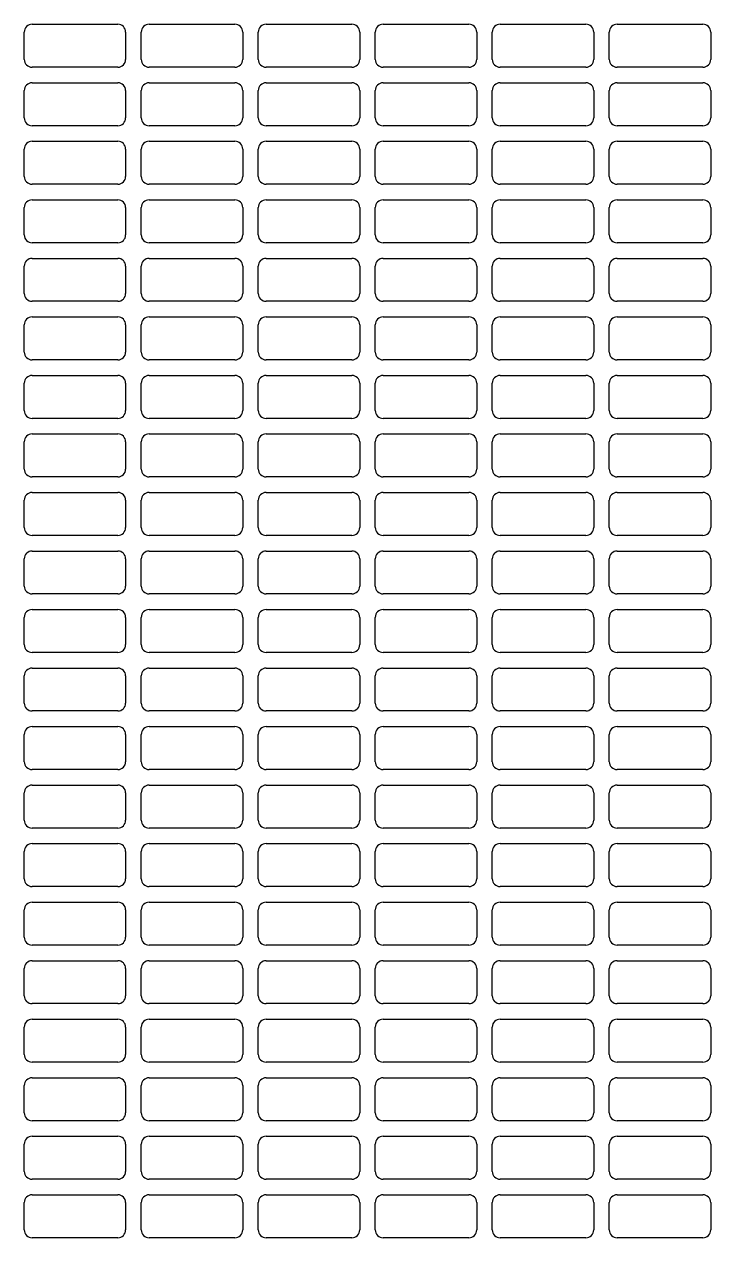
# Model space of a CAD drawing. Header units: millimetres. Extents: x -615 to 971, y 528 to 2003.
# Drawn here: x 575.3 to 751.3, y 1045.4 to 1356.4 of the extents above; entities that cross this region are included whole.
import ezdxf

# ---------------------------------------------------------------- set-up
doc = ezdxf.new("R2010")
doc.units = ezdxf.units.MM

msp = doc.modelspace()

# ---------------------------------------------------------------- linework, layer by layer
at = {"color": 7, "linetype": 'Continuous', "lineweight": 25}
for p, q in [((577.29, 1356.4), (599.29, 1356.4)), ((607.29, 1356.4), (629.29, 1356.4)), ((637.29, 1356.4), (659.29, 1356.4)), ((667.29, 1356.4), (689.29, 1356.4)), ((697.29, 1356.4), (719.29, 1356.4)), ((727.29, 1356.4), (749.29, 1356.4)), ((575.29, 1347.4), (575.29, 1354.4)), ((601.29, 1354.4), (601.29, 1347.4)), ((605.29, 1347.4), (605.29, 1354.4)), ((631.29, 1354.4), (631.29, 1347.4)), ((635.29, 1347.4), (635.29, 1354.4)), ((661.29, 1354.4), (661.29, 1347.4)), ((665.29, 1347.4), (665.29, 1354.4)), ((691.29, 1354.4), (691.29, 1347.4)), ((695.29, 1347.4), (695.29, 1354.4)), ((721.29, 1354.4), (721.29, 1347.4)), ((725.29, 1347.4), (725.29, 1354.4)), ((751.29, 1354.4), (751.29, 1347.4)), ((599.29, 1345.4), (577.29, 1345.4)), ((629.29, 1345.4), (607.29, 1345.4)), ((659.29, 1345.4), (637.29, 1345.4)), ((689.29, 1345.4), (667.29, 1345.4)), ((719.29, 1345.4), (697.29, 1345.4)), ((749.29, 1345.4), (727.29, 1345.4)), ((577.29, 1341.4), (599.29, 1341.4)), ((607.29, 1341.4), (629.29, 1341.4)), ((637.29, 1341.4), (659.29, 1341.4)), ((667.29, 1341.4), (689.29, 1341.4)), ((697.29, 1341.4), (719.29, 1341.4)), ((727.29, 1341.4), (749.29, 1341.4)), ((575.29, 1332.4), (575.29, 1339.4)), ((601.29, 1339.4), (601.29, 1332.4)), ((605.29, 1332.4), (605.29, 1339.4)), ((631.29, 1339.4), (631.29, 1332.4)), ((635.29, 1332.4), (635.29, 1339.4)), ((661.29, 1339.4), (661.29, 1332.4)), ((665.29, 1332.4), (665.29, 1339.4)), ((691.29, 1339.4), (691.29, 1332.4)), ((695.29, 1332.4), (695.29, 1339.4)), ((721.29, 1339.4), (721.29, 1332.4)), ((725.29, 1332.4), (725.29, 1339.4)), ((751.29, 1339.4), (751.29, 1332.4)), ((599.29, 1330.4), (577.29, 1330.4)), ((629.29, 1330.4), (607.29, 1330.4)), ((659.29, 1330.4), (637.29, 1330.4)), ((689.29, 1330.4), (667.29, 1330.4)), ((719.29, 1330.4), (697.29, 1330.4)), ((749.29, 1330.4), (727.29, 1330.4)), ((577.29, 1326.4), (599.29, 1326.4)), ((607.29, 1326.4), (629.29, 1326.4)), ((637.29, 1326.4), (659.29, 1326.4)), ((667.29, 1326.4), (689.29, 1326.4)), ((697.29, 1326.4), (719.29, 1326.4)), ((727.29, 1326.4), (749.29, 1326.4)), ((575.29, 1317.4), (575.29, 1324.4)), ((601.29, 1324.4), (601.29, 1317.4)), ((605.29, 1317.4), (605.29, 1324.4)), ((631.29, 1324.4), (631.29, 1317.4)), ((635.29, 1317.4), (635.29, 1324.4)), ((661.29, 1324.4), (661.29, 1317.4)), ((665.29, 1317.4), (665.29, 1324.4)), ((691.29, 1324.4), (691.29, 1317.4)), ((695.29, 1317.4), (695.29, 1324.4)), ((721.29, 1324.4), (721.29, 1317.4)), ((725.29, 1317.4), (725.29, 1324.4)), ((751.29, 1324.4), (751.29, 1317.4)), ((599.29, 1315.4), (577.29, 1315.4)), ((629.29, 1315.4), (607.29, 1315.4)), ((659.29, 1315.4), (637.29, 1315.4)), ((689.29, 1315.4), (667.29, 1315.4)), ((719.29, 1315.4), (697.29, 1315.4)), ((749.29, 1315.4), (727.29, 1315.4)), ((575.29, 1302.4), (575.29, 1309.4)), ((577.29, 1311.4), (599.29, 1311.4)), ((601.29, 1309.4), (601.29, 1302.4)), ((605.29, 1302.4), (605.29, 1309.4)), ((607.29, 1311.4), (629.29, 1311.4)), ((631.29, 1309.4), (631.29, 1302.4)), ((635.29, 1302.4), (635.29, 1309.4)), ((637.29, 1311.4), (659.29, 1311.4)), ((661.29, 1309.4), (661.29, 1302.4)), ((665.29, 1302.4), (665.29, 1309.4)), ((667.29, 1311.4), (689.29, 1311.4)), ((691.29, 1309.4), (691.29, 1302.4)), ((695.29, 1302.4), (695.29, 1309.4)), ((697.29, 1311.4), (719.29, 1311.4)), ((721.29, 1309.4), (721.29, 1302.4)), ((725.29, 1302.4), (725.29, 1309.4)), ((727.29, 1311.4), (749.29, 1311.4)), ((751.29, 1309.4), (751.29, 1302.4)), ((599.29, 1300.4), (577.29, 1300.4)), ((629.29, 1300.4), (607.29, 1300.4)), ((659.29, 1300.4), (637.29, 1300.4)), ((689.29, 1300.4), (667.29, 1300.4)), ((719.29, 1300.4), (697.29, 1300.4)), ((749.29, 1300.4), (727.29, 1300.4)), ((575.29, 1287.4), (575.29, 1294.4)), ((577.29, 1296.4), (599.29, 1296.4)), ((601.29, 1294.4), (601.29, 1287.4)), ((605.29, 1287.4), (605.29, 1294.4)), ((607.29, 1296.4), (629.29, 1296.4)), ((631.29, 1294.4), (631.29, 1287.4)), ((635.29, 1287.4), (635.29, 1294.4)), ((637.29, 1296.4), (659.29, 1296.4)), ((661.29, 1294.4), (661.29, 1287.4)), ((665.29, 1287.4), (665.29, 1294.4)), ((667.29, 1296.4), (689.29, 1296.4)), ((691.29, 1294.4), (691.29, 1287.4)), ((695.29, 1287.4), (695.29, 1294.4)), ((697.29, 1296.4), (719.29, 1296.4)), ((721.29, 1294.4), (721.29, 1287.4)), ((725.29, 1287.4), (725.29, 1294.4)), ((727.29, 1296.4), (749.29, 1296.4)), ((751.29, 1294.4), (751.29, 1287.4)), ((599.29, 1285.4), (577.29, 1285.4)), ((629.29, 1285.4), (607.29, 1285.4)), ((659.29, 1285.4), (637.29, 1285.4)), ((689.29, 1285.4), (667.29, 1285.4)), ((719.29, 1285.4), (697.29, 1285.4)), ((749.29, 1285.4), (727.29, 1285.4)), ((577.29, 1281.4), (599.29, 1281.4)), ((607.29, 1281.4), (629.29, 1281.4)), ((637.29, 1281.4), (659.29, 1281.4)), ((667.29, 1281.4), (689.29, 1281.4)), ((697.29, 1281.4), (719.29, 1281.4)), ((727.29, 1281.4), (749.29, 1281.4)), ((575.29, 1272.4), (575.29, 1279.4)), ((601.29, 1279.4), (601.29, 1272.4)), ((605.29, 1272.4), (605.29, 1279.4)), ((631.29, 1279.4), (631.29, 1272.4)), ((635.29, 1272.4), (635.29, 1279.4)), ((661.29, 1279.4), (661.29, 1272.4)), ((665.29, 1272.4), (665.29, 1279.4)), ((691.29, 1279.4), (691.29, 1272.4)), ((695.29, 1272.4), (695.29, 1279.4)), ((721.29, 1279.4), (721.29, 1272.4)), ((725.29, 1272.4), (725.29, 1279.4)), ((751.29, 1279.4), (751.29, 1272.4)), ((599.29, 1270.4), (577.29, 1270.4)), ((629.29, 1270.4), (607.29, 1270.4)), ((659.29, 1270.4), (637.29, 1270.4)), ((689.29, 1270.4), (667.29, 1270.4)), ((719.29, 1270.4), (697.29, 1270.4)), ((749.29, 1270.4), (727.29, 1270.4)), ((577.29, 1266.4), (599.29, 1266.4)), ((607.29, 1266.4), (629.29, 1266.4)), ((637.29, 1266.4), (659.29, 1266.4)), ((667.29, 1266.4), (689.29, 1266.4)), ((697.29, 1266.4), (719.29, 1266.4)), ((727.29, 1266.4), (749.29, 1266.4)), ((575.29, 1257.4), (575.29, 1264.4)), ((601.29, 1264.4), (601.29, 1257.4)), ((605.29, 1257.4), (605.29, 1264.4)), ((631.29, 1264.4), (631.29, 1257.4)), ((635.29, 1257.4), (635.29, 1264.4)), ((661.29, 1264.4), (661.29, 1257.4)), ((665.29, 1257.4), (665.29, 1264.4)), ((691.29, 1264.4), (691.29, 1257.4)), ((695.29, 1257.4), (695.29, 1264.4)), ((721.29, 1264.4), (721.29, 1257.4)), ((725.29, 1257.4), (725.29, 1264.4)), ((751.29, 1264.4), (751.29, 1257.4)), ((599.29, 1255.4), (577.29, 1255.4)), ((629.29, 1255.4), (607.29, 1255.4)), ((659.29, 1255.4), (637.29, 1255.4)), ((689.29, 1255.4), (667.29, 1255.4)), ((719.29, 1255.4), (697.29, 1255.4)), ((749.29, 1255.4), (727.29, 1255.4)), ((577.29, 1251.4), (599.29, 1251.4)), ((607.29, 1251.4), (629.29, 1251.4)), ((637.29, 1251.4), (659.29, 1251.4)), ((667.29, 1251.4), (689.29, 1251.4)), ((697.29, 1251.4), (719.29, 1251.4)), ((727.29, 1251.4), (749.29, 1251.4)), ((575.29, 1242.4), (575.29, 1249.4)), ((601.29, 1249.4), (601.29, 1242.4)), ((605.29, 1242.4), (605.29, 1249.4)), ((631.29, 1249.4), (631.29, 1242.4)), ((635.29, 1242.4), (635.29, 1249.4)), ((661.29, 1249.4), (661.29, 1242.4)), ((665.29, 1242.4), (665.29, 1249.4)), ((691.29, 1249.4), (691.29, 1242.4)), ((695.29, 1242.4), (695.29, 1249.4)), ((721.29, 1249.4), (721.29, 1242.4)), ((725.29, 1242.4), (725.29, 1249.4)), ((751.29, 1249.4), (751.29, 1242.4)), ((599.29, 1240.4), (577.29, 1240.4)), ((629.29, 1240.4), (607.29, 1240.4)), ((659.29, 1240.4), (637.29, 1240.4)), ((689.29, 1240.4), (667.29, 1240.4)), ((719.29, 1240.4), (697.29, 1240.4)), ((749.29, 1240.4), (727.29, 1240.4)), ((577.29, 1236.4), (599.29, 1236.4)), ((607.29, 1236.4), (629.29, 1236.4)), ((637.29, 1236.4), (659.29, 1236.4)), ((667.29, 1236.4), (689.29, 1236.4)), ((697.29, 1236.4), (719.29, 1236.4)), ((727.29, 1236.4), (749.29, 1236.4)), ((575.29, 1227.4), (575.29, 1234.4)), ((601.29, 1234.4), (601.29, 1227.4)), ((605.29, 1227.4), (605.29, 1234.4)), ((631.29, 1234.4), (631.29, 1227.4)), ((635.29, 1227.4), (635.29, 1234.4)), ((661.29, 1234.4), (661.29, 1227.4)), ((665.29, 1227.4), (665.29, 1234.4)), ((691.29, 1234.4), (691.29, 1227.4)), ((695.29, 1227.4), (695.29, 1234.4)), ((721.29, 1234.4), (721.29, 1227.4)), ((725.29, 1227.4), (725.29, 1234.4)), ((751.29, 1234.4), (751.29, 1227.4)), ((599.29, 1225.4), (577.29, 1225.4)), ((629.29, 1225.4), (607.29, 1225.4)), ((659.29, 1225.4), (637.29, 1225.4)), ((689.29, 1225.4), (667.29, 1225.4)), ((719.29, 1225.4), (697.29, 1225.4)), ((749.29, 1225.4), (727.29, 1225.4)), ((575.29, 1212.4), (575.29, 1219.4)), ((577.29, 1221.4), (599.29, 1221.4)), ((601.29, 1219.4), (601.29, 1212.4)), ((605.29, 1212.4), (605.29, 1219.4)), ((607.29, 1221.4), (629.29, 1221.4)), ((631.29, 1219.4), (631.29, 1212.4)), ((635.29, 1212.4), (635.29, 1219.4)), ((637.29, 1221.4), (659.29, 1221.4)), ((661.29, 1219.4), (661.29, 1212.4)), ((665.29, 1212.4), (665.29, 1219.4)), ((667.29, 1221.4), (689.29, 1221.4)), ((691.29, 1219.4), (691.29, 1212.4)), ((695.29, 1212.4), (695.29, 1219.4)), ((697.29, 1221.4), (719.29, 1221.4)), ((721.29, 1219.4), (721.29, 1212.4)), ((725.29, 1212.4), (725.29, 1219.4)), ((727.29, 1221.4), (749.29, 1221.4)), ((751.29, 1219.4), (751.29, 1212.4)), ((599.29, 1210.4), (577.29, 1210.4)), ((629.29, 1210.4), (607.29, 1210.4)), ((659.29, 1210.4), (637.29, 1210.4)), ((689.29, 1210.4), (667.29, 1210.4)), ((719.29, 1210.4), (697.29, 1210.4)), ((749.29, 1210.4), (727.29, 1210.4)), ((575.29, 1197.4), (575.29, 1204.4)), ((577.29, 1206.4), (599.29, 1206.4)), ((601.29, 1204.4), (601.29, 1197.4)), ((605.29, 1197.4), (605.29, 1204.4)), ((607.29, 1206.4), (629.29, 1206.4)), ((631.29, 1204.4), (631.29, 1197.4)), ((635.29, 1197.4), (635.29, 1204.4)), ((637.29, 1206.4), (659.29, 1206.4)), ((661.29, 1204.4), (661.29, 1197.4)), ((665.29, 1197.4), (665.29, 1204.4)), ((667.29, 1206.4), (689.29, 1206.4)), ((691.29, 1204.4), (691.29, 1197.4)), ((695.29, 1197.4), (695.29, 1204.4)), ((697.29, 1206.4), (719.29, 1206.4)), ((721.29, 1204.4), (721.29, 1197.4)), ((725.29, 1197.4), (725.29, 1204.4)), ((727.29, 1206.4), (749.29, 1206.4)), ((751.29, 1204.4), (751.29, 1197.4)), ((599.29, 1195.4), (577.29, 1195.4)), ((629.29, 1195.4), (607.29, 1195.4)), ((659.29, 1195.4), (637.29, 1195.4)), ((689.29, 1195.4), (667.29, 1195.4)), ((719.29, 1195.4), (697.29, 1195.4)), ((749.29, 1195.4), (727.29, 1195.4)), ((577.29, 1191.4), (599.29, 1191.4)), ((607.29, 1191.4), (629.29, 1191.4)), ((637.29, 1191.4), (659.29, 1191.4)), ((667.29, 1191.4), (689.29, 1191.4)), ((697.29, 1191.4), (719.29, 1191.4)), ((727.29, 1191.4), (749.29, 1191.4)), ((575.29, 1182.4), (575.29, 1189.4)), ((601.29, 1189.4), (601.29, 1182.4)), ((605.29, 1182.4), (605.29, 1189.4)), ((631.29, 1189.4), (631.29, 1182.4)), ((635.29, 1182.4), (635.29, 1189.4)), ((661.29, 1189.4), (661.29, 1182.4)), ((665.29, 1182.4), (665.29, 1189.4)), ((691.29, 1189.4), (691.29, 1182.4)), ((695.29, 1182.4), (695.29, 1189.4)), ((721.29, 1189.4), (721.29, 1182.4)), ((725.29, 1182.4), (725.29, 1189.4)), ((751.29, 1189.4), (751.29, 1182.4)), ((599.29, 1180.4), (577.29, 1180.4)), ((629.29, 1180.4), (607.29, 1180.4)), ((659.29, 1180.4), (637.29, 1180.4)), ((689.29, 1180.4), (667.29, 1180.4)), ((719.29, 1180.4), (697.29, 1180.4)), ((749.29, 1180.4), (727.29, 1180.4)), ((577.29, 1176.4), (599.29, 1176.4)), ((607.29, 1176.4), (629.29, 1176.4)), ((637.29, 1176.4), (659.29, 1176.4)), ((667.29, 1176.4), (689.29, 1176.4)), ((697.29, 1176.4), (719.29, 1176.4)), ((727.29, 1176.4), (749.29, 1176.4)), ((575.29, 1167.4), (575.29, 1174.4)), ((601.29, 1174.4), (601.29, 1167.4)), ((605.29, 1167.4), (605.29, 1174.4)), ((631.29, 1174.4), (631.29, 1167.4)), ((635.29, 1167.4), (635.29, 1174.4)), ((661.29, 1174.4), (661.29, 1167.4)), ((665.29, 1167.4), (665.29, 1174.4)), ((691.29, 1174.4), (691.29, 1167.4)), ((695.29, 1167.4), (695.29, 1174.4)), ((721.29, 1174.4), (721.29, 1167.4)), ((725.29, 1167.4), (725.29, 1174.4)), ((751.29, 1174.4), (751.29, 1167.4)), ((599.29, 1165.4), (577.29, 1165.4)), ((629.29, 1165.4), (607.29, 1165.4)), ((659.29, 1165.4), (637.29, 1165.4)), ((689.29, 1165.4), (667.29, 1165.4)), ((719.29, 1165.4), (697.29, 1165.4)), ((749.29, 1165.4), (727.29, 1165.4)), ((577.29, 1161.4), (599.29, 1161.4)), ((607.29, 1161.4), (629.29, 1161.4)), ((637.29, 1161.4), (659.29, 1161.4)), ((667.29, 1161.4), (689.29, 1161.4)), ((697.29, 1161.4), (719.29, 1161.4)), ((727.29, 1161.4), (749.29, 1161.4)), ((575.29, 1152.4), (575.29, 1159.4)), ((601.29, 1159.4), (601.29, 1152.4)), ((605.29, 1152.4), (605.29, 1159.4)), ((631.29, 1159.4), (631.29, 1152.4)), ((635.29, 1152.4), (635.29, 1159.4)), ((661.29, 1159.4), (661.29, 1152.4)), ((665.29, 1152.4), (665.29, 1159.4)), ((691.29, 1159.4), (691.29, 1152.4)), ((695.29, 1152.4), (695.29, 1159.4)), ((721.29, 1159.4), (721.29, 1152.4)), ((725.29, 1152.4), (725.29, 1159.4)), ((751.29, 1159.4), (751.29, 1152.4)), ((599.29, 1150.4), (577.29, 1150.4)), ((629.29, 1150.4), (607.29, 1150.4)), ((659.29, 1150.4), (637.29, 1150.4)), ((689.29, 1150.4), (667.29, 1150.4)), ((719.29, 1150.4), (697.29, 1150.4)), ((749.29, 1150.4), (727.29, 1150.4)), ((577.29, 1146.4), (599.29, 1146.4)), ((607.29, 1146.4), (629.29, 1146.4)), ((637.29, 1146.4), (659.29, 1146.4)), ((667.29, 1146.4), (689.29, 1146.4)), ((697.29, 1146.4), (719.29, 1146.4)), ((727.29, 1146.4), (749.29, 1146.4)), ((575.29, 1137.4), (575.29, 1144.4)), ((601.29, 1144.4), (601.29, 1137.4)), ((605.29, 1137.4), (605.29, 1144.4)), ((631.29, 1144.4), (631.29, 1137.4)), ((635.29, 1137.4), (635.29, 1144.4)), ((661.29, 1144.4), (661.29, 1137.4)), ((665.29, 1137.4), (665.29, 1144.4)), ((691.29, 1144.4), (691.29, 1137.4)), ((695.29, 1137.4), (695.29, 1144.4)), ((721.29, 1144.4), (721.29, 1137.4)), ((725.29, 1137.4), (725.29, 1144.4)), ((751.29, 1144.4), (751.29, 1137.4)), ((599.29, 1135.4), (577.29, 1135.4)), ((629.29, 1135.4), (607.29, 1135.4)), ((659.29, 1135.4), (637.29, 1135.4)), ((689.29, 1135.4), (667.29, 1135.4)), ((719.29, 1135.4), (697.29, 1135.4)), ((749.29, 1135.4), (727.29, 1135.4)), ((575.29, 1122.4), (575.29, 1129.4)), ((577.29, 1131.4), (599.29, 1131.4)), ((601.29, 1129.4), (601.29, 1122.4)), ((605.29, 1122.4), (605.29, 1129.4)), ((607.29, 1131.4), (629.29, 1131.4)), ((631.29, 1129.4), (631.29, 1122.4)), ((635.29, 1122.4), (635.29, 1129.4)), ((637.29, 1131.4), (659.29, 1131.4)), ((661.29, 1129.4), (661.29, 1122.4)), ((665.29, 1122.4), (665.29, 1129.4)), ((667.29, 1131.4), (689.29, 1131.4)), ((691.29, 1129.4), (691.29, 1122.4)), ((695.29, 1122.4), (695.29, 1129.4)), ((697.29, 1131.4), (719.29, 1131.4)), ((721.29, 1129.4), (721.29, 1122.4)), ((725.29, 1122.4), (725.29, 1129.4)), ((727.29, 1131.4), (749.29, 1131.4)), ((751.29, 1129.4), (751.29, 1122.4)), ((599.29, 1120.4), (577.29, 1120.4)), ((629.29, 1120.4), (607.29, 1120.4)), ((659.29, 1120.4), (637.29, 1120.4)), ((689.29, 1120.4), (667.29, 1120.4)), ((719.29, 1120.4), (697.29, 1120.4)), ((749.29, 1120.4), (727.29, 1120.4)), ((575.29, 1107.4), (575.29, 1114.4)), ((577.29, 1116.4), (599.29, 1116.4)), ((601.29, 1114.4), (601.29, 1107.4)), ((605.29, 1107.4), (605.29, 1114.4)), ((607.29, 1116.4), (629.29, 1116.4)), ((631.29, 1114.4), (631.29, 1107.4)), ((635.29, 1107.4), (635.29, 1114.4)), ((637.29, 1116.4), (659.29, 1116.4)), ((661.29, 1114.4), (661.29, 1107.4)), ((665.29, 1107.4), (665.29, 1114.4)), ((667.29, 1116.4), (689.29, 1116.4)), ((691.29, 1114.4), (691.29, 1107.4)), ((695.29, 1107.4), (695.29, 1114.4)), ((697.29, 1116.4), (719.29, 1116.4)), ((721.29, 1114.4), (721.29, 1107.4)), ((725.29, 1107.4), (725.29, 1114.4)), ((727.29, 1116.4), (749.29, 1116.4)), ((751.29, 1114.4), (751.29, 1107.4)), ((599.29, 1105.4), (577.29, 1105.4)), ((629.29, 1105.4), (607.29, 1105.4)), ((659.29, 1105.4), (637.29, 1105.4)), ((689.29, 1105.4), (667.29, 1105.4)), ((719.29, 1105.4), (697.29, 1105.4)), ((749.29, 1105.4), (727.29, 1105.4)), ((577.29, 1101.4), (599.29, 1101.4)), ((607.29, 1101.4), (629.29, 1101.4)), ((637.29, 1101.4), (659.29, 1101.4)), ((667.29, 1101.4), (689.29, 1101.4)), ((697.29, 1101.4), (719.29, 1101.4)), ((727.29, 1101.4), (749.29, 1101.4)), ((575.29, 1092.4), (575.29, 1099.4)), ((601.29, 1099.4), (601.29, 1092.4)), ((605.29, 1092.4), (605.29, 1099.4)), ((631.29, 1099.4), (631.29, 1092.4)), ((635.29, 1092.4), (635.29, 1099.4)), ((661.29, 1099.4), (661.29, 1092.4)), ((665.29, 1092.4), (665.29, 1099.4)), ((691.29, 1099.4), (691.29, 1092.4)), ((695.29, 1092.4), (695.29, 1099.4)), ((721.29, 1099.4), (721.29, 1092.4)), ((725.29, 1092.4), (725.29, 1099.4)), ((751.29, 1099.4), (751.29, 1092.4)), ((599.29, 1090.4), (577.29, 1090.4)), ((629.29, 1090.4), (607.29, 1090.4)), ((659.29, 1090.4), (637.29, 1090.4)), ((689.29, 1090.4), (667.29, 1090.4)), ((719.29, 1090.4), (697.29, 1090.4)), ((749.29, 1090.4), (727.29, 1090.4)), ((577.29, 1086.4), (599.29, 1086.4)), ((607.29, 1086.4), (629.29, 1086.4)), ((637.29, 1086.4), (659.29, 1086.4)), ((667.29, 1086.4), (689.29, 1086.4)), ((697.29, 1086.4), (719.29, 1086.4)), ((727.29, 1086.4), (749.29, 1086.4)), ((575.29, 1077.4), (575.29, 1084.4)), ((601.29, 1084.4), (601.29, 1077.4)), ((605.29, 1077.4), (605.29, 1084.4)), ((631.29, 1084.4), (631.29, 1077.4)), ((635.29, 1077.4), (635.29, 1084.4)), ((661.29, 1084.4), (661.29, 1077.4)), ((665.29, 1077.4), (665.29, 1084.4)), ((691.29, 1084.4), (691.29, 1077.4)), ((695.29, 1077.4), (695.29, 1084.4)), ((721.29, 1084.4), (721.29, 1077.4)), ((725.29, 1077.4), (725.29, 1084.4)), ((751.29, 1084.4), (751.29, 1077.4)), ((599.29, 1075.4), (577.29, 1075.4)), ((629.29, 1075.4), (607.29, 1075.4)), ((659.29, 1075.4), (637.29, 1075.4)), ((689.29, 1075.4), (667.29, 1075.4)), ((719.29, 1075.4), (697.29, 1075.4)), ((749.29, 1075.4), (727.29, 1075.4)), ((577.29, 1071.4), (599.29, 1071.4)), ((607.29, 1071.4), (629.29, 1071.4)), ((637.29, 1071.4), (659.29, 1071.4)), ((667.29, 1071.4), (689.29, 1071.4)), ((697.29, 1071.4), (719.29, 1071.4)), ((727.29, 1071.4), (749.29, 1071.4)), ((575.29, 1062.4), (575.29, 1069.4)), ((601.29, 1069.4), (601.29, 1062.4)), ((605.29, 1062.4), (605.29, 1069.4)), ((631.29, 1069.4), (631.29, 1062.4)), ((635.29, 1062.4), (635.29, 1069.4)), ((661.29, 1069.4), (661.29, 1062.4)), ((665.29, 1062.4), (665.29, 1069.4)), ((691.29, 1069.4), (691.29, 1062.4)), ((695.29, 1062.4), (695.29, 1069.4)), ((721.29, 1069.4), (721.29, 1062.4)), ((725.29, 1062.4), (725.29, 1069.4)), ((751.29, 1069.4), (751.29, 1062.4)), ((599.29, 1060.4), (577.29, 1060.4)), ((629.29, 1060.4), (607.29, 1060.4)), ((659.29, 1060.4), (637.29, 1060.4)), ((689.29, 1060.4), (667.29, 1060.4)), ((719.29, 1060.4), (697.29, 1060.4)), ((749.29, 1060.4), (727.29, 1060.4)), ((575.29, 1047.4), (575.29, 1054.4)), ((577.29, 1056.4), (599.29, 1056.4)), ((601.29, 1054.4), (601.29, 1047.4)), ((605.29, 1047.4), (605.29, 1054.4)), ((607.29, 1056.4), (629.29, 1056.4)), ((631.29, 1054.4), (631.29, 1047.4)), ((635.29, 1047.4), (635.29, 1054.4)), ((637.29, 1056.4), (659.29, 1056.4)), ((661.29, 1054.4), (661.29, 1047.4)), ((665.29, 1047.4), (665.29, 1054.4)), ((667.29, 1056.4), (689.29, 1056.4)), ((691.29, 1054.4), (691.29, 1047.4)), ((695.29, 1047.4), (695.29, 1054.4)), ((697.29, 1056.4), (719.29, 1056.4)), ((721.29, 1054.4), (721.29, 1047.4)), ((725.29, 1047.4), (725.29, 1054.4)), ((727.29, 1056.4), (749.29, 1056.4)), ((751.29, 1054.4), (751.29, 1047.4)), ((599.29, 1045.4), (577.29, 1045.4)), ((629.29, 1045.4), (607.29, 1045.4)), ((659.29, 1045.4), (637.29, 1045.4)), ((689.29, 1045.4), (667.29, 1045.4)), ((719.29, 1045.4), (697.29, 1045.4)), ((749.29, 1045.4), (727.29, 1045.4))]:
    msp.add_line(p, q, dxfattribs=at)
for centre, start, end in [((577.29, 1354.4), 90, 180), ((599.29, 1354.4), 0, 90), ((607.29, 1354.4), 90, 180), ((629.29, 1354.4), 0, 90), ((637.29, 1354.4), 90, 180), ((659.29, 1354.4), 0, 90), ((667.29, 1354.4), 90, 180), ((689.29, 1354.4), 0, 90), ((697.29, 1354.4), 90, 180), ((719.29, 1354.4), 0, 90), ((727.29, 1354.4), 90, 180), ((749.29, 1354.4), 0, 90), ((577.29, 1347.4), 180, 270), ((599.29, 1347.4), 270, 0), ((607.29, 1347.4), 180, 270), ((629.29, 1347.4), 270, 0), ((637.29, 1347.4), 180, 270), ((659.29, 1347.4), 270, 0), ((667.29, 1347.4), 180, 270), ((689.29, 1347.4), 270, 0), ((697.29, 1347.4), 180, 270), ((719.29, 1347.4), 270, 0), ((727.29, 1347.4), 180, 270), ((749.29, 1347.4), 270, 0), ((577.29, 1339.4), 90, 180), ((599.29, 1339.4), 0, 90), ((607.29, 1339.4), 90, 180), ((629.29, 1339.4), 0, 90), ((637.29, 1339.4), 90, 180), ((659.29, 1339.4), 0, 90), ((667.29, 1339.4), 90, 180), ((689.29, 1339.4), 0, 90), ((697.29, 1339.4), 90, 180), ((719.29, 1339.4), 0, 90), ((727.29, 1339.4), 90, 180), ((749.29, 1339.4), 0, 90), ((577.29, 1332.4), 180, 270), ((599.29, 1332.4), 270, 0), ((607.29, 1332.4), 180, 270), ((629.29, 1332.4), 270, 0), ((637.29, 1332.4), 180, 270), ((659.29, 1332.4), 270, 0), ((667.29, 1332.4), 180, 270), ((689.29, 1332.4), 270, 0), ((697.29, 1332.4), 180, 270), ((719.29, 1332.4), 270, 0), ((727.29, 1332.4), 180, 270), ((749.29, 1332.4), 270, 0), ((577.29, 1324.4), 90, 180), ((599.29, 1324.4), 0, 90), ((607.29, 1324.4), 90, 180), ((629.29, 1324.4), 0, 90), ((637.29, 1324.4), 90, 180), ((659.29, 1324.4), 0, 90), ((667.29, 1324.4), 90, 180), ((689.29, 1324.4), 0, 90), ((697.29, 1324.4), 90, 180), ((719.29, 1324.4), 0, 90), ((727.29, 1324.4), 90, 180), ((749.29, 1324.4), 0, 90), ((577.29, 1317.4), 180, 270), ((599.29, 1317.4), 270, 0), ((607.29, 1317.4), 180, 270), ((629.29, 1317.4), 270, 0), ((637.29, 1317.4), 180, 270), ((659.29, 1317.4), 270, 0), ((667.29, 1317.4), 180, 270), ((689.29, 1317.4), 270, 0), ((697.29, 1317.4), 180, 270), ((719.29, 1317.4), 270, 0), ((727.29, 1317.4), 180, 270), ((749.29, 1317.4), 270, 0), ((577.29, 1309.4), 90, 180), ((599.29, 1309.4), 0, 90), ((607.29, 1309.4), 90, 180), ((629.29, 1309.4), 0, 90), ((637.29, 1309.4), 90, 180), ((659.29, 1309.4), 0, 90), ((667.29, 1309.4), 90, 180), ((689.29, 1309.4), 0, 90), ((697.29, 1309.4), 90, 180), ((719.29, 1309.4), 0, 90), ((727.29, 1309.4), 90, 180), ((749.29, 1309.4), 0, 90), ((577.29, 1302.4), 180, 270), ((599.29, 1302.4), 270, 0), ((607.29, 1302.4), 180, 270), ((629.29, 1302.4), 270, 0), ((637.29, 1302.4), 180, 270), ((659.29, 1302.4), 270, 0), ((667.29, 1302.4), 180, 270), ((689.29, 1302.4), 270, 0), ((697.29, 1302.4), 180, 270), ((719.29, 1302.4), 270, 0), ((727.29, 1302.4), 180, 270), ((749.29, 1302.4), 270, 0), ((577.29, 1294.4), 90, 180), ((599.29, 1294.4), 0, 90), ((607.29, 1294.4), 90, 180), ((629.29, 1294.4), 0, 90), ((637.29, 1294.4), 90, 180), ((659.29, 1294.4), 0, 90), ((667.29, 1294.4), 90, 180), ((689.29, 1294.4), 0, 90), ((697.29, 1294.4), 90, 180), ((719.29, 1294.4), 0, 90), ((727.29, 1294.4), 90, 180), ((749.29, 1294.4), 0, 90), ((577.29, 1287.4), 180, 270), ((599.29, 1287.4), 270, 0), ((607.29, 1287.4), 180, 270), ((629.29, 1287.4), 270, 0), ((637.29, 1287.4), 180, 270), ((659.29, 1287.4), 270, 0), ((667.29, 1287.4), 180, 270), ((689.29, 1287.4), 270, 0), ((697.29, 1287.4), 180, 270), ((719.29, 1287.4), 270, 0), ((727.29, 1287.4), 180, 270), ((749.29, 1287.4), 270, 0), ((577.29, 1279.4), 90, 180), ((599.29, 1279.4), 0, 90), ((607.29, 1279.4), 90, 180), ((629.29, 1279.4), 0, 90), ((637.29, 1279.4), 90, 180), ((659.29, 1279.4), 0, 90), ((667.29, 1279.4), 90, 180), ((689.29, 1279.4), 0, 90), ((697.29, 1279.4), 90, 180), ((719.29, 1279.4), 0, 90), ((727.29, 1279.4), 90, 180), ((749.29, 1279.4), 0, 90), ((577.29, 1272.4), 180, 270), ((599.29, 1272.4), 270, 0), ((607.29, 1272.4), 180, 270), ((629.29, 1272.4), 270, 0), ((637.29, 1272.4), 180, 270), ((659.29, 1272.4), 270, 0), ((667.29, 1272.4), 180, 270), ((689.29, 1272.4), 270, 0), ((697.29, 1272.4), 180, 270), ((719.29, 1272.4), 270, 0), ((727.29, 1272.4), 180, 270), ((749.29, 1272.4), 270, 0), ((577.29, 1264.4), 90, 180), ((599.29, 1264.4), 0, 90), ((607.29, 1264.4), 90, 180), ((629.29, 1264.4), 0, 90), ((637.29, 1264.4), 90, 180), ((659.29, 1264.4), 0, 90), ((667.29, 1264.4), 90, 180), ((689.29, 1264.4), 0, 90), ((697.29, 1264.4), 90, 180), ((719.29, 1264.4), 0, 90), ((727.29, 1264.4), 90, 180), ((749.29, 1264.4), 360, 90), ((577.29, 1257.4), 180, 270), ((599.29, 1257.4), 270, 0), ((607.29, 1257.4), 180, 270), ((629.29, 1257.4), 270, 0), ((637.29, 1257.4), 180, 270), ((659.29, 1257.4), 270, 0), ((667.29, 1257.4), 180, 270), ((689.29, 1257.4), 270, 0), ((697.29, 1257.4), 180, 270), ((719.29, 1257.4), 270, 0), ((727.29, 1257.4), 180, 270), ((749.29, 1257.4), 270, 360), ((577.29, 1249.4), 90, 180), ((599.29, 1249.4), 0, 90), ((607.29, 1249.4), 90, 180), ((629.29, 1249.4), 0, 90), ((637.29, 1249.4), 90, 180), ((659.29, 1249.4), 0, 90), ((667.29, 1249.4), 90, 180), ((689.29, 1249.4), 0, 90), ((697.29, 1249.4), 90, 180), ((719.29, 1249.4), 0, 90), ((727.29, 1249.4), 90, 180), ((749.29, 1249.4), 0, 90), ((577.29, 1242.4), 180, 270), ((599.29, 1242.4), 270, 0), ((607.29, 1242.4), 180, 270), ((629.29, 1242.4), 270, 0), ((637.29, 1242.4), 180, 270), ((659.29, 1242.4), 270, 0), ((667.29, 1242.4), 180, 270), ((689.29, 1242.4), 270, 0), ((697.29, 1242.4), 180, 270), ((719.29, 1242.4), 270, 0), ((727.29, 1242.4), 180, 270), ((749.29, 1242.4), 270, 0), ((577.29, 1234.4), 90, 180), ((599.29, 1234.4), 0, 90), ((607.29, 1234.4), 90, 180), ((629.29, 1234.4), 0, 90), ((637.29, 1234.4), 90, 180), ((659.29, 1234.4), 0, 90), ((667.29, 1234.4), 90, 180), ((689.29, 1234.4), 0, 90), ((697.29, 1234.4), 90, 180), ((719.29, 1234.4), 0, 90), ((727.29, 1234.4), 90, 180), ((749.29, 1234.4), 0, 90), ((577.29, 1227.4), 180, 270), ((599.29, 1227.4), 270, 0), ((607.29, 1227.4), 180, 270), ((629.29, 1227.4), 270, 0), ((637.29, 1227.4), 180, 270), ((659.29, 1227.4), 270, 0), ((667.29, 1227.4), 180, 270), ((689.29, 1227.4), 270, 0), ((697.29, 1227.4), 180, 270), ((719.29, 1227.4), 270, 0), ((727.29, 1227.4), 180, 270), ((749.29, 1227.4), 270, 0), ((577.29, 1219.4), 90, 180), ((599.29, 1219.4), 0, 90), ((607.29, 1219.4), 90, 180), ((629.29, 1219.4), 0, 90), ((637.29, 1219.4), 90, 180), ((659.29, 1219.4), 0, 90), ((667.29, 1219.4), 90, 180), ((689.29, 1219.4), 0, 90), ((697.29, 1219.4), 90, 180), ((719.29, 1219.4), 0, 90), ((727.29, 1219.4), 90, 180), ((749.29, 1219.4), 0, 90), ((577.29, 1212.4), 180, 270), ((599.29, 1212.4), 270, 0), ((607.29, 1212.4), 180, 270), ((629.29, 1212.4), 270, 0), ((637.29, 1212.4), 180, 270), ((659.29, 1212.4), 270, 0), ((667.29, 1212.4), 180, 270), ((689.29, 1212.4), 270, 360), ((697.29, 1212.4), 180, 270), ((719.29, 1212.4), 270, 360), ((727.29, 1212.4), 180, 270), ((749.29, 1212.4), 270, 0), ((577.29, 1204.4), 90, 180), ((599.29, 1204.4), 0, 90), ((607.29, 1204.4), 90, 180), ((629.29, 1204.4), 0, 90), ((637.29, 1204.4), 90, 180), ((659.29, 1204.4), 0, 90), ((667.29, 1204.4), 90, 180), ((689.29, 1204.4), 0, 90), ((697.29, 1204.4), 90, 180), ((719.29, 1204.4), 0, 90), ((727.29, 1204.4), 90, 180), ((749.29, 1204.4), 0, 90), ((577.29, 1197.4), 180, 270), ((599.29, 1197.4), 270, 0), ((607.29, 1197.4), 180, 270), ((629.29, 1197.4), 270, 360), ((637.29, 1197.4), 180, 270), ((659.29, 1197.4), 270, 0), ((667.29, 1197.4), 180, 270), ((689.29, 1197.4), 270, 0), ((697.29, 1197.4), 180, 270), ((719.29, 1197.4), 270, 0), ((727.29, 1197.4), 180, 270), ((749.29, 1197.4), 270, 0), ((577.29, 1189.4), 90, 180), ((599.29, 1189.4), 0, 90), ((607.29, 1189.4), 90, 180), ((629.29, 1189.4), 0, 90), ((637.29, 1189.4), 90, 180), ((659.29, 1189.4), 0, 90), ((667.29, 1189.4), 90, 180), ((689.29, 1189.4), 0, 90), ((697.29, 1189.4), 90, 180), ((719.29, 1189.4), 0, 90), ((727.29, 1189.4), 90, 180), ((749.29, 1189.4), 0, 90), ((577.29, 1182.4), 180, 270), ((599.29, 1182.4), 270, 0), ((607.29, 1182.4), 180, 270), ((629.29, 1182.4), 270, 0), ((637.29, 1182.4), 180, 270), ((659.29, 1182.4), 270, 0), ((667.29, 1182.4), 180, 270), ((689.29, 1182.4), 270, 360), ((697.29, 1182.4), 180, 270), ((719.29, 1182.4), 270, 0), ((727.29, 1182.4), 180, 270), ((749.29, 1182.4), 270, 0), ((577.29, 1174.4), 90, 180), ((599.29, 1174.4), 0, 90), ((607.29, 1174.4), 90, 180), ((629.29, 1174.4), 0, 90), ((637.29, 1174.4), 90, 180), ((659.29, 1174.4), 0, 90), ((667.29, 1174.4), 90, 180), ((689.29, 1174.4), 0, 90), ((697.29, 1174.4), 90, 180), ((719.29, 1174.4), 0, 90), ((727.29, 1174.4), 90, 180), ((749.29, 1174.4), 0, 90), ((577.29, 1167.4), 180, 270), ((599.29, 1167.4), 270, 0), ((607.29, 1167.4), 180, 270), ((629.29, 1167.4), 270, 0), ((637.29, 1167.4), 180, 270), ((659.29, 1167.4), 270, 360), ((667.29, 1167.4), 180, 270), ((689.29, 1167.4), 270, 0), ((697.29, 1167.4), 180, 270), ((719.29, 1167.4), 270, 0), ((727.29, 1167.4), 180, 270), ((749.29, 1167.4), 270, 360), ((577.29, 1159.4), 90, 180), ((599.29, 1159.4), 0, 90), ((607.29, 1159.4), 90, 180), ((629.29, 1159.4), 0, 90), ((637.29, 1159.4), 90, 180), ((659.29, 1159.4), 0, 90), ((667.29, 1159.4), 90, 180), ((689.29, 1159.4), 0, 90), ((697.29, 1159.4), 90, 180), ((719.29, 1159.4), 0, 90), ((727.29, 1159.4), 90, 180), ((749.29, 1159.4), 0, 90), ((577.29, 1152.4), 180, 270), ((599.29, 1152.4), 270, 0), ((607.29, 1152.4), 180, 270), ((629.29, 1152.4), 270, 0), ((637.29, 1152.4), 180, 270), ((659.29, 1152.4), 270, 0), ((667.29, 1152.4), 180, 270), ((689.29, 1152.4), 270, 0), ((697.29, 1152.4), 180, 270), ((719.29, 1152.4), 270, 360), ((727.29, 1152.4), 180, 270), ((749.29, 1152.4), 270, 0), ((577.29, 1144.4), 90, 180), ((599.29, 1144.4), 0, 90), ((607.29, 1144.4), 90, 180), ((629.29, 1144.4), 0, 90), ((637.29, 1144.4), 90, 180), ((659.29, 1144.4), 0, 90), ((667.29, 1144.4), 90, 180), ((689.29, 1144.4), 0, 90), ((697.29, 1144.4), 90, 180), ((719.29, 1144.4), 0, 90), ((727.29, 1144.4), 90, 180), ((749.29, 1144.4), 0, 90), ((577.29, 1137.4), 180, 270), ((599.29, 1137.4), 270, 0), ((607.29, 1137.4), 180, 270), ((629.29, 1137.4), 270, 0), ((637.29, 1137.4), 180, 270), ((659.29, 1137.4), 270, 0), ((667.29, 1137.4), 180, 270), ((689.29, 1137.4), 270, 0), ((697.29, 1137.4), 180, 270), ((719.29, 1137.4), 270, 0), ((727.29, 1137.4), 180, 270), ((749.29, 1137.4), 270, 0), ((577.29, 1129.4), 90, 180), ((599.29, 1129.4), 0, 90), ((607.29, 1129.4), 90, 180), ((629.29, 1129.4), 0, 90), ((637.29, 1129.4), 90, 180), ((659.29, 1129.4), 0, 90), ((667.29, 1129.4), 90, 180), ((689.29, 1129.4), 0, 90), ((697.29, 1129.4), 90, 180), ((719.29, 1129.4), 0, 90), ((727.29, 1129.4), 90, 180), ((749.29, 1129.4), 0, 90), ((577.29, 1122.4), 180, 270), ((599.29, 1122.4), 270, 0), ((607.29, 1122.4), 180, 270), ((629.29, 1122.4), 270, 0), ((637.29, 1122.4), 180, 270), ((659.29, 1122.4), 270, 0), ((667.29, 1122.4), 180, 270), ((689.29, 1122.4), 270, 0), ((697.29, 1122.4), 180, 270), ((719.29, 1122.4), 270, 0), ((727.29, 1122.4), 180, 270), ((749.29, 1122.4), 270, 0), ((577.29, 1114.4), 90, 180), ((599.29, 1114.4), 0, 90), ((607.29, 1114.4), 90, 180), ((629.29, 1114.4), 0, 90), ((637.29, 1114.4), 90, 180), ((659.29, 1114.4), 0, 90), ((667.29, 1114.4), 90, 180), ((689.29, 1114.4), 0, 90), ((697.29, 1114.4), 90, 180), ((719.29, 1114.4), 0, 90), ((727.29, 1114.4), 90, 180), ((749.29, 1114.4), 0, 90), ((577.29, 1107.4), 180, 270), ((599.29, 1107.4), 270, 0), ((607.29, 1107.4), 180, 270), ((629.29, 1107.4), 270, 0), ((637.29, 1107.4), 180, 270), ((659.29, 1107.4), 270, 0), ((667.29, 1107.4), 180, 270), ((689.29, 1107.4), 270, 0), ((697.29, 1107.4), 180, 270), ((719.29, 1107.4), 270, 0), ((727.29, 1107.4), 180, 270), ((749.29, 1107.4), 270, 0), ((577.29, 1099.4), 90, 180), ((599.29, 1099.4), 0, 90), ((607.29, 1099.4), 90, 180), ((629.29, 1099.4), 0, 90), ((637.29, 1099.4), 90, 180), ((659.29, 1099.4), 0, 90), ((667.29, 1099.4), 90, 180), ((689.29, 1099.4), 0, 90), ((697.29, 1099.4), 90, 180), ((719.29, 1099.4), 0, 90), ((727.29, 1099.4), 90, 180), ((749.29, 1099.4), 0, 90), ((577.29, 1092.4), 180, 270), ((599.29, 1092.4), 270, 0), ((607.29, 1092.4), 180, 270), ((629.29, 1092.4), 270, 360), ((637.29, 1092.4), 180, 270), ((659.29, 1092.4), 270, 0), ((667.29, 1092.4), 180, 270), ((689.29, 1092.4), 270, 0), ((697.29, 1092.4), 180, 270), ((719.29, 1092.4), 270, 0), ((727.29, 1092.4), 180, 270), ((749.29, 1092.4), 270, 0), ((577.29, 1084.4), 90, 180), ((599.29, 1084.4), 0, 90), ((607.29, 1084.4), 90, 180), ((629.29, 1084.4), 0, 90), ((637.29, 1084.4), 90, 180), ((659.29, 1084.4), 0, 90), ((667.29, 1084.4), 90, 180), ((689.29, 1084.4), 0, 90), ((697.29, 1084.4), 90, 180), ((719.29, 1084.4), 0, 90), ((727.29, 1084.4), 90, 180), ((749.29, 1084.4), 0, 90), ((577.29, 1077.4), 180, 270), ((599.29, 1077.4), 270, 360), ((607.29, 1077.4), 180, 270), ((629.29, 1077.4), 270, 0), ((637.29, 1077.4), 180, 270), ((659.29, 1077.4), 270, 0), ((667.29, 1077.4), 180, 270), ((689.29, 1077.4), 270, 360), ((697.29, 1077.4), 180, 270), ((719.29, 1077.4), 270, 0), ((727.29, 1077.4), 180, 270), ((749.29, 1077.4), 270, 0), ((577.29, 1069.4), 90, 180), ((599.29, 1069.4), 0, 90), ((607.29, 1069.4), 90, 180), ((629.29, 1069.4), 0, 90), ((637.29, 1069.4), 90, 180), ((659.29, 1069.4), 0, 90), ((667.29, 1069.4), 90, 180), ((689.29, 1069.4), 0, 90), ((697.29, 1069.4), 90, 180), ((719.29, 1069.4), 0, 90), ((727.29, 1069.4), 90, 180), ((749.29, 1069.4), 0, 90), ((577.29, 1062.4), 180, 270), ((599.29, 1062.4), 270, 0), ((607.29, 1062.4), 180, 270), ((629.29, 1062.4), 270, 0), ((637.29, 1062.4), 180, 270), ((659.29, 1062.4), 270, 360), ((667.29, 1062.4), 180, 270), ((689.29, 1062.4), 270, 0), ((697.29, 1062.4), 180, 270), ((719.29, 1062.4), 270, 0), ((727.29, 1062.4), 180, 270), ((749.29, 1062.4), 270, 360), ((577.29, 1054.4), 90, 180), ((599.29, 1054.4), 0, 90), ((607.29, 1054.4), 90, 180), ((629.29, 1054.4), 0, 90), ((637.29, 1054.4), 90, 180), ((659.29, 1054.4), 0, 90), ((667.29, 1054.4), 90, 180), ((689.29, 1054.4), 0, 90), ((697.29, 1054.4), 90, 180), ((719.29, 1054.4), 0, 90), ((727.29, 1054.4), 90, 180), ((749.29, 1054.4), 0, 90), ((577.29, 1047.4), 180, 270), ((599.29, 1047.4), 270, 0), ((607.29, 1047.4), 180, 270), ((629.29, 1047.4), 270, 0), ((637.29, 1047.4), 180, 270), ((659.29, 1047.4), 270, 0), ((667.29, 1047.4), 180, 270), ((689.29, 1047.4), 270, 0), ((697.29, 1047.4), 180, 270), ((719.29, 1047.4), 270, 0), ((727.29, 1047.4), 180, 270), ((749.29, 1047.4), 270, 0)]:
    msp.add_arc(centre, 2, start, end, dxfattribs=at)

doc.saveas('drawing.dxf')
